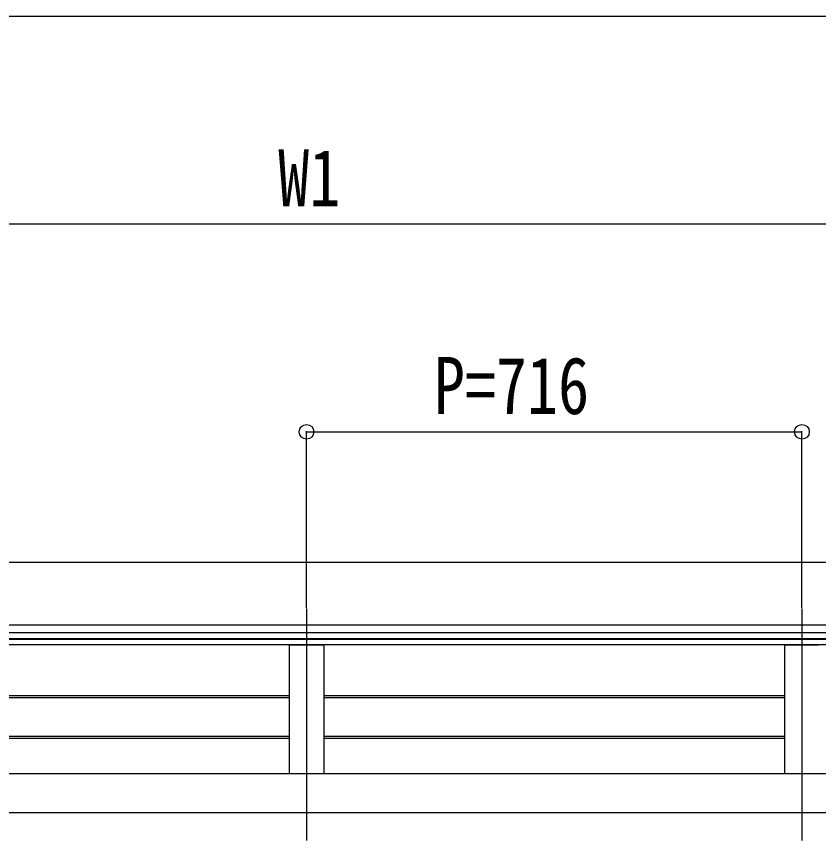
# Model space of a CAD drawing. Units: millimetres, scale not verified. Extents: x -10512 to 10512, y -7425 to 7425.
# Drawn here: x -7771 to -6612, y -1795 to -605 of the extents above; entities that cross this region are included whole.
import ezdxf
from ezdxf.enums import TextEntityAlignment as Align

# ---------------------------------------------------------------- set-up
doc = ezdxf.new("R2010")
doc.units = ezdxf.units.MM
doc.header["$LTSCALE"] = 40
for name, color, linetype in [('0-3_YKK_12', 2, 'Continuous'), ('0-4_YKK_13', 4, 'Continuous'), ('0-5_YKK_A1', 4, 'Continuous'), ('0-6_YKK_D', 6, 'Continuous')]:
    doc.layers.add(name, color=color, linetype=linetype)
doc.styles.add('ＭＳ ゴシック', font='')
doc.styles.get('ＭＳ ゴシック').set_extended_font_data('MS Gothic')

msp = doc.modelspace()

# ---------------------------------------------------------------- linework, layer by layer
at = {"layer": '0-3_YKK_12'}
for p, q in [((-7351.9, -1460.06), (-7351.9, -1795.04)), ((-6635.9, -1460.06), (-6635.9, -1795.04))]:
    msp.add_line(p, q, dxfattribs=at)
at = {"layer": '0-4_YKK_13'}
msp.add_line((-8733.9, -1494.42), (-5960.9, -1494.42), dxfattribs=at)
msp.add_lwpolyline([(-8733.9, -1393.32), (-8733.9, -1503.41), (-5919.9, -1503.41), (-5919.9, -1393.32)], close=True, dxfattribs=at)
at = {"layer": '0-5_YKK_A1'}
for p, q in [((-5936.4, -1484.18), (-8717.4, -1484.18)), ((-5919.9, -1504.72), (-8733.9, -1504.72)), ((-8744.2, -1512.02), (-5909.6, -1512.02)), ((-7376.9, -1513.93), (-7376.9, -1698.72)), ((-7371.08, -1512.87), (-7375.92, -1512.94)), ((-7332.73, -1512.87), (-7371.08, -1512.87)), ((-7327.89, -1512.94), (-7332.73, -1512.87)), ((-7326.9, -1513.93), (-7326.9, -1698.72)), ((-6660.9, -1513.93), (-6660.9, -1698.72)), ((-6655.08, -1512.87), (-6659.92, -1512.94)), ((-6616.73, -1512.87), (-6655.08, -1512.87)), ((-6611.89, -1512.94), (-6616.73, -1512.87)), ((-8042.9, -1588.37), (-7376.9, -1588.37)), ((-8042.87, -1585.44), (-7376.87, -1585.44)), ((-7326.9, -1588.37), (-6660.9, -1588.37)), ((-7326.87, -1585.44), (-6660.87, -1585.44)), ((-8042.9, -1647.28), (-7376.9, -1647.28)), ((-8042.87, -1644.35), (-7376.87, -1644.35)), ((-7326.9, -1647.28), (-6660.9, -1647.28)), ((-7326.87, -1644.35), (-6660.87, -1644.35)), ((-5926.4, -1698.72), (-8733.9, -1698.72)), ((-5926.4, -1755.04), (-8733.9, -1755.04))]:
    msp.add_line(p, q, dxfattribs=at)
msp.add_lwpolyline([(-5936.4, -1504.72), (-5936.4, -1503.99), (-8717.4, -1503.99)], dxfattribs=at)
for centre, start, end in [((-7375.9, -1513.94), 90.66775, 180.15039), ((-7327.9, -1513.93), 0.14352, 89.33218), ((-6659.9, -1513.94), 90.66775, 180.15039)]:
    msp.add_arc(centre, 0.997, start, end, dxfattribs=at)
at = {"layer": '0-6_YKK_D'}
for p, q in [((-2444.9, -604.72), (-8628.9, -604.72)), ((-5919.9, -904.72), (-8733.9, -904.72)), ((-7351.9, -1459.06), (-7351.9, -1203.72)), ((-7351.9, -1204.72), (-6635.9, -1204.72)), ((-6635.9, -1459.06), (-6635.9, -1203.72))]:
    msp.add_line(p, q, dxfattribs=at)
for centre in [(-7351.9, -1204.72), (-6635.9, -1204.72)]:
    msp.add_circle(centre, 10.62, dxfattribs=at)

# ---------------------------------------------------------------- texts
at = {"layer": '0-6_YKK_D', "style": 'ＭＳ ゴシック', "width": 0.8}
for s, p in [('W1', (-7392.9, -903.72)), ('P=716', (-7167.9, -1203.72))]:
    msp.add_text(s, height=82.48, dxfattribs=at).set_placement(p, align=Align.BOTTOM_LEFT)

doc.saveas('drawing.dxf')
